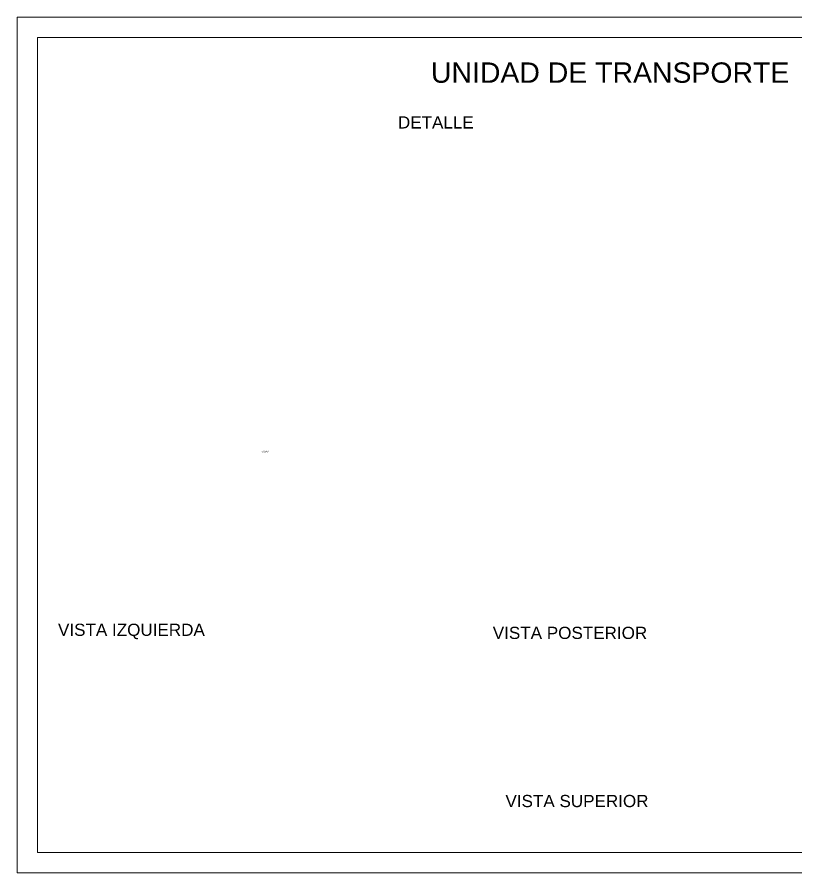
# Paper-space layout 'Vistas 2' of a CAD drawing. Header units: centimetres, sheet in millimetres. Extents: x -5 to 292, y -20 to 191.
# Drawn here: x -5.1 to 186.3, y -19.6 to 190.7 of the extents above; entities that cross this region are included whole.
import ezdxf

# ---------------------------------------------------------------- set-up
doc = ezdxf.new("R2010")
doc.units = ezdxf.units.CM
doc.header["$MEASUREMENT"] = 0
doc.layers.get('0').update_dxf_attribs({"true_color": 0xc2ced6})
for name, color, linetype, lineweight in [('ALZADO_COTAS_DE_LAS_PLANTAS', 7, 'Continuous', 0), ('G-ANNO-TTLB', 7, 'Continuous', 9), ('G-ANNO-TTLB-MEDM', 7, 'Continuous', 9), ('G-ANNO-TTLB-THIN', 7, 'Continuous', 9), ('MD_Anotación', 7, 'Continuous', 25)]:
    doc.layers.add(name, color=color, linetype=linetype, lineweight=lineweight)
doc.styles.get("Standard").update_dxf_attribs({"font": 'arial.ttf'})

psp = doc.layouts.new('Vistas 2')

# ---------------------------------------------------------------- linework, layer by layer
at = {"layer": 'ALZADO_COTAS_DE_LAS_PLANTAS'}
psp.add_lwpolyline([(-0.1, -14.64), (-0.1, 185.7)], dxfattribs=at)
at = {"layer": 'G-ANNO-TTLB'}
psp.add_line((-0.1, -14.64), (286.89, -14.64), dxfattribs=at)
at = {"layer": 'G-ANNO-TTLB-MEDM'}
psp.add_line((-0.1, 185.7), (286.89, 185.7), dxfattribs=at)
at = {"layer": 'G-ANNO-TTLB-THIN'}
for p, q in [((-5.1, 190.71), (-5.1, -19.64)), ((291.9, 190.71), (-5.1, 190.71)), ((-5.1, -19.64), (291.9, -19.64))]:
    psp.add_line(p, q, dxfattribs=at)

# ---------------------------------------------------------------- texts
at = {"color": 7, "attachment_point": 5}
for s, width, gutter_width, heights, insert, char_height in [('UNIDAD DE TRANSPORTE', 124.5334, 32.98, [1.03], (140.66, 177.04), 5), ('DETALLE', 60.945, 1, [0], (97.81, 164.83), 3), ('VISTA IZQUIERDA', 45.3202, 1, [1.64], (22.99, 39.7), 3), ('VISTA POSTERIOR', 39.7385, 1, [0], (130.79, 39.33), 3), ('VISTA SUPERIOR', 48.9793, 1, [1.03], (132.51, -2), 3)]:
    psp.add_mtext_dynamic_manual_height_columns(s, width=width, gutter_width=gutter_width, heights=heights, dxfattribs=dict(at, insert=insert, char_height=char_height))
at = {"layer": 'MD_Anotación', "insert": (55.79, 84.17), "char_height": 0.24, "width": 1.9022, "attachment_point": 2}
psp.add_mtext('DETALLE A\\PSCALE 2:1', dxfattribs=at)

doc.saveas('drawing.dxf')
